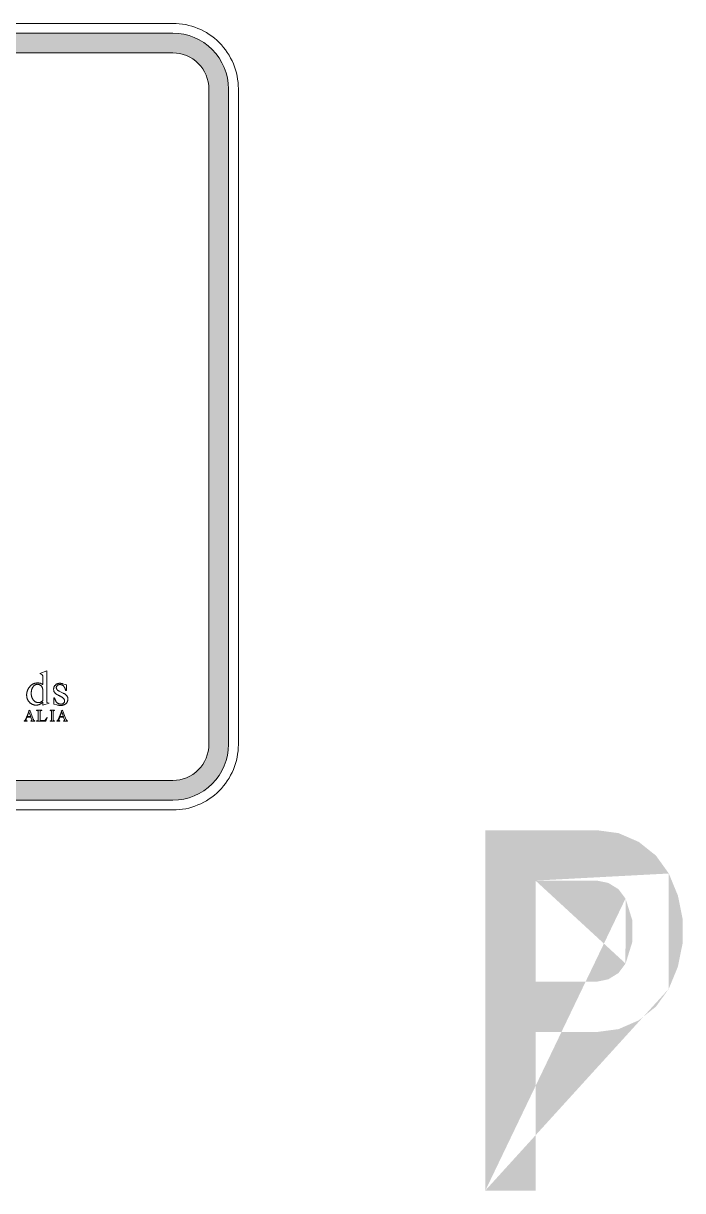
# Model space of a CAD drawing. Extents: x 144 to 1038, y -1303 to 267.
# Drawn here: x 308.6 to 409.2, y 88.7 to 266.8 of the extents above; entities that cross this region are included whole.
import ezdxf

# ---------------------------------------------------------------- set-up
doc = ezdxf.new("R2010")
doc.units = 0
doc.header["$LTSCALE"] = 100
for name, color, linetype in [('GREEN', 84, 'CONTINUOUS'), ('L18', 4, 'CONTINUOUS'), ('L25', 1, 'CONTINUOUS')]:
    doc.layers.add(name, color=color, linetype=linetype)
doc.layers.add('L35', color=3, linetype='CONTINUOUS', lineweight=18)

msp = doc.modelspace()

# ---------------------------------------------------------------- hatches: boundary and pattern name
at = {"layer": 'GREEN'}
h = msp.add_hatch(color=256, dxfattribs=at)
h.paths.add_polyline_path([(396.13, 136.05), (396.1, 136.05)], flags=16)
edge = h.paths.add_edge_path(flags=17)
edge.add_line((386.77, 120.63), (386.77, 136.05))
edge.add_line((386.77, 136.05), (396.13, 136.05))
edge.add_line((397.88, 135.69), (396.13, 136.05))
edge.add_line((397.88, 135.69), (399.43, 134.73))
edge.add_line((399.43, 134.73), (400.51, 133.29))
edge.add_line((400.51, 133.29), (401.52, 130.04))
edge.add_line((401.52, 130.04), (401.52, 126.64))
edge.add_line((401.52, 126.64), (400.51, 123.39))
edge.add_line((400.51, 123.39), (399.43, 121.95))
edge.add_line((399.43, 121.95), (397.88, 120.99))
edge.add_line((397.88, 120.99), (396.13, 120.63))
edge.add_line((396.13, 120.63), (386.77, 120.63))
h.paths.add_polyline_path([(396.1, 143.73), (396.13, 143.73)], flags=16)
edge = h.paths.add_edge_path()
edge.add_line((386.77, 88.75), (379.09, 88.75))
edge.add_line((379.09, 88.75), (379.09, 143.73))
edge.add_line((379.09, 143.73), (396.13, 143.73))
edge.add_line((399.43, 143.29), (396.13, 143.73))
edge.add_line((399.43, 143.29), (402.52, 141.95))
edge.add_line((402.52, 141.95), (405.15, 139.86))
edge.add_line((405.15, 139.86), (407.11, 137.13))
edge.add_line((407.11, 137.13), (408.5, 133.75))
edge.add_line((408.5, 133.75), (409.22, 130.17))
edge.add_line((409.22, 130.17), (409.22, 126.51))
edge.add_line((409.22, 126.51), (408.5, 122.93))
edge.add_line((408.5, 122.93), (407.11, 119.55))
edge.add_line((407.11, 119.55), (405.15, 116.82))
edge.add_line((405.15, 116.82), (402.52, 114.73))
edge.add_line((402.52, 114.73), (399.43, 113.39))
edge.add_line((399.43, 113.39), (396.13, 112.95))
edge.add_line((396.13, 112.95), (386.77, 112.95))
edge.add_line((386.77, 112.95), (386.77, 88.75))
edge = h.paths.add_edge_path()
edge.add_line((386.77, 136.05), (386.75, 136.05))
edge.add_line((400.51, 123.39), (400.49, 123.39))
edge.add_line((400.51, 133.29), (400.49, 133.29))
edge.add_line((379.09, 88.75), (379.07, 88.75))
edge.add_line((407.11, 119.55), (407.08, 119.55))
edge.add_line((407.11, 137.13), (407.08, 137.13))
h = msp.add_hatch(color=256, dxfattribs=at)
h.paths.add_polyline_path([(396.13, 136.05), (396.1, 136.05)], flags=16)
edge = h.paths.add_edge_path(flags=17)
edge.add_line((386.77, 120.63), (386.77, 136.05))
edge.add_line((386.77, 136.05), (396.13, 136.05))
edge.add_line((397.88, 135.69), (396.13, 136.05))
edge.add_line((397.88, 135.69), (399.43, 134.73))
edge.add_line((399.43, 134.73), (400.51, 133.29))
edge.add_line((400.51, 133.29), (401.52, 130.04))
edge.add_line((401.52, 130.04), (401.52, 126.64))
edge.add_line((401.52, 126.64), (400.51, 123.39))
edge.add_line((400.51, 123.39), (399.43, 121.95))
edge.add_line((399.43, 121.95), (397.88, 120.99))
edge.add_line((397.88, 120.99), (396.13, 120.63))
edge.add_line((396.13, 120.63), (386.77, 120.63))
h.paths.add_polyline_path([(396.1, 143.73), (396.13, 143.73)], flags=16)
edge = h.paths.add_edge_path()
edge.add_line((386.77, 88.75), (379.09, 88.75))
edge.add_line((379.09, 88.75), (379.09, 143.73))
edge.add_line((379.09, 143.73), (396.13, 143.73))
edge.add_line((399.43, 143.29), (396.13, 143.73))
edge.add_line((399.43, 143.29), (402.52, 141.95))
edge.add_line((402.52, 141.95), (405.15, 139.86))
edge.add_line((405.15, 139.86), (407.11, 137.13))
edge.add_line((407.11, 137.13), (408.5, 133.75))
edge.add_line((408.5, 133.75), (409.22, 130.17))
edge.add_line((409.22, 130.17), (409.22, 126.51))
edge.add_line((409.22, 126.51), (408.5, 122.93))
edge.add_line((408.5, 122.93), (407.11, 119.55))
edge.add_line((407.11, 119.55), (405.15, 116.82))
edge.add_line((405.15, 116.82), (402.52, 114.73))
edge.add_line((402.52, 114.73), (399.43, 113.39))
edge.add_line((399.43, 113.39), (396.13, 112.95))
edge.add_line((396.13, 112.95), (386.77, 112.95))
edge.add_line((386.77, 112.95), (386.77, 88.75))
edge = h.paths.add_edge_path()
edge.add_line((386.77, 136.05), (386.75, 136.05))
edge.add_line((400.51, 123.39), (400.49, 123.39))
edge.add_line((400.51, 133.29), (400.49, 133.29))
edge.add_line((379.09, 88.75), (379.07, 88.75))
edge.add_line((407.11, 119.55), (407.08, 119.55))
edge.add_line((407.11, 137.13), (407.08, 137.13))
at = {"layer": 'L25'}
h = msp.add_hatch(color=256, dxfattribs=at)
edge = h.paths.add_edge_path()
edge.add_line((181.38, 265.32), (331.38, 265.32))
edge.add_arc((331.38, 256.82), 8.5, 0, 90, ccw=False)
edge.add_line((339.88, 256.82), (339.88, 156.82))
edge.add_arc((331.38, 156.82), 8.5, -90, 0, ccw=False)
edge.add_line((331.38, 148.32), (181.38, 148.32))
edge.add_arc((181.38, 156.82), 8.5, 180, 270, ccw=False)
edge.add_line((172.88, 156.82), (172.88, 256.82))
edge.add_arc((181.38, 256.82), 8.5, 90, 180, ccw=False)
edge = h.paths.add_edge_path(flags=16)
edge.add_line((181.38, 262.32), (331.38, 262.32))
edge.add_arc((331.38, 256.82), 5.5, 0, 90, ccw=False)
edge.add_line((336.88, 256.82), (336.88, 156.82))
edge.add_arc((331.38, 156.82), 5.5, -90, 0, ccw=False)
edge.add_line((331.38, 151.32), (181.38, 151.32))
edge.add_arc((181.38, 156.82), 5.5, 180, 270, ccw=False)
edge.add_line((175.88, 156.82), (175.88, 256.82))
edge.add_arc((181.38, 256.82), 5.5, 90, 180, ccw=False)

# ---------------------------------------------------------------- linework, layer by layer
at = {"layer": 'L18', "lineweight": 0}
for points in [[(311.08, 167.64, -0.102516), (311.44, 167.44), (311.47, 167.4), (311.49, 167.35), (311.51, 167.29), (311.52, 167.27), (311.52, 167.24), (311.52, 167.21), (311.53, 167.17), (311.53, 167.13), (311.53, 167.08), (311.53, 167.03), (311.53, 166.98), (311.54, 166.91), (311.53, 166.76), (311.53, 166.68), (311.53, 166.61), (311.53, 166.53), (311.53, 165.94), (311.52, 165.94), (311.48, 165.98), (311.44, 166.01), (311.4, 166.04), (311.35, 166.06), (311.3, 166.09), (311.26, 166.11), (311.21, 166.13), (311.16, 166.15), (311.1, 166.16), (311.05, 166.18), (311, 166.19), (310.94, 166.19), (310.88, 166.2), (310.82, 166.2), (310.76, 166.2), (310.71, 166.2), (310.65, 166.2), (310.6, 166.2), (310.54, 166.19), (310.49, 166.18), (310.43, 166.17), (310.38, 166.16), (310.33, 166.15), (310.28, 166.14), (310.23, 166.12), (310.18, 166.1), (310.13, 166.08), (310.08, 166.06), (310.04, 166.04), (309.99, 166.02), (309.95, 165.99), (309.9, 165.96), (309.86, 165.93), (309.81, 165.9), (309.77, 165.87), (309.73, 165.83), (309.69, 165.8), (309.65, 165.76), (309.61, 165.72), (309.57, 165.68), (309.54, 165.64), (309.52, 165.61), (309.48, 165.57), (309.45, 165.52), (309.42, 165.48), (309.39, 165.43), (309.36, 165.39), (309.33, 165.35), (309.31, 165.3), (309.28, 165.25), (309.26, 165.21), (309.23, 165.16), (309.21, 165.11), (309.19, 165.07), (309.18, 165.02), (309.16, 164.97), (309.14, 164.92), (309.13, 164.88), (309.12, 164.83), (309.11, 164.78), (309.09, 164.73), (309.09, 164.68), (309.08, 164.63), (309.07, 164.58), (309.07, 164.53), (309.06, 164.48), (309.06, 164.43), (309.06, 164.38), (309.06, 164.32), (309.06, 164.26), (309.07, 164.21), (309.07, 164.15), (309.08, 164.1), (309.09, 164.05), (309.1, 164), (309.11, 163.95), (309.12, 163.9), (309.14, 163.85), (309.15, 163.8), (309.17, 163.75), (309.19, 163.7), (309.21, 163.66), (309.23, 163.61), (309.25, 163.57), (309.28, 163.53), (309.3, 163.49), (309.33, 163.44), (309.36, 163.4), (309.39, 163.36), (309.42, 163.33), (309.46, 163.29), (309.49, 163.25), (309.52, 163.22), (309.57, 163.18), (309.61, 163.14), (309.65, 163.11), (309.7, 163.07), (309.74, 163.04), (309.79, 163.01), (309.83, 162.98), (309.88, 162.96), (309.93, 162.93), (309.98, 162.91), (310.03, 162.89), (310.08, 162.88), (310.13, 162.86), (310.18, 162.85), (310.23, 162.84), (310.28, 162.83), (310.33, 162.82), (310.39, 162.82), (310.44, 162.81), (310.5, 162.81), (310.54, 162.81), (310.59, 162.81), (310.65, 162.82), (310.71, 162.83), (310.76, 162.84), (310.82, 162.85), (310.87, 162.86), (310.92, 162.88), (310.98, 162.9), (311.03, 162.92), (311.04, 162.92), (311.08, 162.94), (311.12, 162.97), (311.17, 162.99), (311.21, 163.02), (311.26, 163.05), (311.3, 163.08), (311.35, 163.11), (311.39, 163.15), (311.44, 163.19), (311.48, 163.23), (311.53, 163.27), (311.53, 162.81), (312.5, 163.12), (312.16, 163.24), (312.16, 168.07)], [(312.17, 160.92), (312.12, 160.92, -0.210234), (311.76, 160.46), (311.74, 160.46), (311.72, 160.46), (311.7, 160.46), (311.68, 160.45), (311.66, 160.45), (311.63, 160.45), (311.6, 160.45), (311.57, 160.45), (311.54, 160.45), (311.51, 160.45), (311.38, 160.45), (311.35, 160.45), (311.31, 160.45), (311.28, 160.45), (311.25, 160.45), (311.23, 160.45), (311.21, 160.45), (311.19, 160.45), (311.18, 160.46), (311.17, 160.46), (311.15, 160.47), (311.13, 160.48), (311.12, 160.5), (311.11, 160.5), (311.11, 160.52), (311.1, 160.53), (311.1, 160.56), (311.1, 160.58), (311.1, 160.61), (311.1, 160.63), (311.1, 161.71), (311.1, 161.73), (311.1, 161.76), (311.1, 161.79), (311.1, 161.82), (311.1, 161.84), (311.11, 161.86), (311.11, 161.87), (311.11, 161.89), (311.12, 161.9), (311.12, 161.91), (311.14, 161.92), (311.15, 161.94), (311.17, 161.95), (311.2, 161.96), (311.21, 161.97), (311.22, 161.97), (311.24, 161.98), (311.26, 161.98), (311.28, 161.98), (311.31, 161.98), (311.34, 161.99), (311.37, 161.99), (311.4, 161.99), (311.4, 162.03), (310.58, 162.03), (310.58, 161.99), (310.65, 161.99), (310.66, 161.99), (310.68, 161.98), (310.71, 161.98), (310.73, 161.98), (310.75, 161.97), (310.77, 161.96), (310.79, 161.95), (310.8, 161.93), (310.8, 161.93), (310.81, 161.92), (310.82, 161.91), (310.82, 161.89), (310.83, 161.87), (310.83, 161.85), (310.84, 161.83), (310.84, 161.8), (310.84, 161.77), (310.84, 161.74), (310.84, 160.68), (310.84, 160.66), (310.84, 160.63), (310.84, 160.61), (310.84, 160.58), (310.83, 160.56), (310.83, 160.54), (310.82, 160.52), (310.82, 160.51), (310.81, 160.5), (310.81, 160.5), (310.8, 160.48), (310.78, 160.47), (310.76, 160.46), (310.74, 160.45), (310.72, 160.44), (310.7, 160.44), (310.68, 160.43), (310.65, 160.43), (310.58, 160.43), (310.58, 160.39), (311.98, 160.39)]]:
    msp.add_lwpolyline(points, format="xyb", close=True, dxfattribs=at)
for points in [[(311.03, 165.92), (311.09, 165.89), (311.13, 165.86), (311.18, 165.83), (311.22, 165.8), (311.26, 165.77), (311.29, 165.73), (311.33, 165.69), (311.36, 165.64), (311.39, 165.59), (311.41, 165.56), (311.43, 165.51), (311.46, 165.47), (311.47, 165.42), (311.49, 165.37), (311.5, 165.32), (311.51, 165.27), (311.52, 165.21), (311.53, 165.16), (311.53, 163.51), (311.53, 163.51), (311.48, 163.47), (311.43, 163.43), (311.39, 163.39), (311.34, 163.36), (311.29, 163.33), (311.24, 163.3), (311.2, 163.27), (311.15, 163.25), (311.1, 163.24), (311.05, 163.22), (311, 163.21), (310.95, 163.2), (310.9, 163.2), (310.85, 163.2), (310.85, 163.2), (310.8, 163.2), (310.75, 163.2), (310.7, 163.21), (310.65, 163.22), (310.6, 163.23), (310.55, 163.25), (310.5, 163.27), (310.46, 163.29), (310.41, 163.32), (310.36, 163.34), (310.32, 163.37), (310.27, 163.41), (310.23, 163.45), (310.19, 163.48), (310.14, 163.53), (310.1, 163.57), (310.09, 163.59), (310.06, 163.62), (310.03, 163.66), (310.01, 163.7), (309.98, 163.73), (309.96, 163.77), (309.94, 163.81), (309.91, 163.86), (309.9, 163.9), (309.88, 163.95), (309.86, 163.99), (309.85, 164.04), (309.83, 164.09), (309.82, 164.14), (309.81, 164.19), (309.8, 164.24), (309.79, 164.3), (309.78, 164.35), (309.77, 164.41), (309.77, 164.47), (309.77, 164.53), (309.77, 164.59), (309.76, 164.65), (309.76, 164.67), (309.77, 164.73), (309.77, 164.79), (309.77, 164.85), (309.78, 164.91), (309.78, 164.96), (309.79, 165.02), (309.8, 165.07), (309.81, 165.12), (309.82, 165.17), (309.84, 165.22), (309.85, 165.27), (309.87, 165.32), (309.89, 165.36), (309.91, 165.41), (309.93, 165.45), (309.95, 165.49), (309.97, 165.53), (310, 165.57), (310.03, 165.61), (310.05, 165.64), (310.08, 165.68), (310.11, 165.71), (310.14, 165.74), (310.18, 165.78), (310.23, 165.81), (310.27, 165.85), (310.32, 165.88), (310.36, 165.9), (310.41, 165.93), (310.46, 165.94), (310.51, 165.96), (310.56, 165.97), (310.61, 165.98), (310.66, 165.99), (310.72, 165.99), (310.76, 165.99), (310.82, 165.98), (310.87, 165.97), (310.92, 165.96), (310.98, 165.94)], [(314.3, 162.97), (314.28, 162.97), (314.22, 162.97), (314.17, 162.98), (314.12, 162.99), (314.07, 163), (314.02, 163.02), (313.97, 163.03), (313.92, 163.06), (313.87, 163.08), (313.82, 163.11), (313.77, 163.14), (313.73, 163.18), (313.68, 163.22), (313.68, 163.22), (313.64, 163.26), (313.61, 163.29), (313.57, 163.33), (313.54, 163.37), (313.52, 163.41), (313.49, 163.46), (313.46, 163.51), (313.44, 163.55), (313.41, 163.6), (313.39, 163.66), (313.37, 163.71), (313.36, 163.77), (313.34, 163.83), (313.32, 163.89), (313.31, 163.95), (313.19, 163.95), (313.19, 162.98), (313.69, 162.85), (313.75, 162.83), (313.81, 162.82), (313.87, 162.81), (313.93, 162.8), (313.98, 162.79), (314.04, 162.78), (314.09, 162.77), (314.14, 162.77), (314.19, 162.77), (314.24, 162.76), (314.29, 162.76), (314.32, 162.76), (314.38, 162.77), (314.43, 162.77), (314.49, 162.78), (314.54, 162.79), (314.59, 162.8), (314.65, 162.82), (314.7, 162.84), (314.75, 162.86), (314.8, 162.88), (314.85, 162.9), (314.89, 162.93), (314.94, 162.96), (314.99, 163), (315.03, 163.03), (315.07, 163.06), (315.11, 163.1), (315.14, 163.14), (315.18, 163.18), (315.21, 163.22), (315.24, 163.26), (315.26, 163.31), (315.29, 163.36), (315.31, 163.41), (315.32, 163.46), (315.34, 163.51), (315.35, 163.56), (315.35, 163.62), (315.36, 163.67), (315.36, 163.73), (315.36, 163.78), (315.36, 163.82), (315.35, 163.87), (315.34, 163.92), (315.33, 163.96), (315.31, 164.01), (315.3, 164.05), (315.28, 164.1), (315.25, 164.14), (315.23, 164.18), (315.2, 164.22), (315.17, 164.26), (315.14, 164.3), (315.1, 164.34), (315.06, 164.38), (315.02, 164.41), (314.98, 164.45), (314.93, 164.48), (314.88, 164.52), (314.83, 164.55), (314.77, 164.58), (314.71, 164.61), (314.65, 164.64), (314.14, 164.89), (314.1, 164.91), (314.04, 164.95), (313.98, 164.98), (313.92, 165.01), (313.88, 165.04), (313.83, 165.07), (313.79, 165.11), (313.76, 165.14), (313.73, 165.17), (313.7, 165.2), (313.69, 165.22), (313.66, 165.26), (313.63, 165.31), (313.62, 165.36), (313.6, 165.42), (313.59, 165.47), (313.59, 165.53), (313.59, 165.54), (313.6, 165.59), (313.61, 165.64), (313.63, 165.68), (313.66, 165.73), (313.7, 165.77), (313.74, 165.82), (313.77, 165.84), (313.81, 165.87), (313.86, 165.89), (313.91, 165.91), (313.96, 165.93), (314.02, 165.94), (314.07, 165.94), (314.14, 165.95), (314.16, 165.95), (314.22, 165.94), (314.28, 165.94), (314.34, 165.93), (314.39, 165.91), (314.44, 165.9), (314.49, 165.88), (314.54, 165.85), (314.58, 165.82), (314.63, 165.79), (314.67, 165.76), (314.67, 165.76), (314.7, 165.73), (314.73, 165.7), (314.75, 165.66), (314.78, 165.62), (314.81, 165.58), (314.83, 165.54), (314.86, 165.49), (314.88, 165.44), (314.9, 165.38), (314.92, 165.33), (314.95, 165.27), (314.97, 165.2), (314.99, 165.13), (315, 165.06), (315.12, 165.06), (315.12, 165.93), (314.52, 166.09), (314.46, 166.11), (314.41, 166.12), (314.35, 166.13), (314.3, 166.14), (314.25, 166.15), (314.2, 166.15), (314.15, 166.15), (314.09, 166.15), (314.03, 166.15), (313.97, 166.14), (313.92, 166.13), (313.86, 166.12), (313.81, 166.1), (313.76, 166.09), (313.71, 166.07), (313.66, 166.04), (313.62, 166.02), (313.58, 165.99), (313.53, 165.96), (313.49, 165.92), (313.45, 165.89), (313.44, 165.87), (313.4, 165.83), (313.36, 165.79), (313.33, 165.74), (313.3, 165.7), (313.28, 165.65), (313.25, 165.6), (313.23, 165.55), (313.22, 165.5), (313.2, 165.45), (313.19, 165.4), (313.19, 165.34), (313.18, 165.29), (313.18, 165.23), (313.18, 165.18), (313.19, 165.12), (313.19, 165.07), (313.2, 165.01), (313.22, 164.96), (313.23, 164.91), (313.26, 164.86), (313.28, 164.81), (313.31, 164.77), (313.34, 164.72), (313.35, 164.71), (313.37, 164.68), (313.4, 164.65), (313.43, 164.62), (313.47, 164.59), (313.51, 164.56), (313.55, 164.53), (313.59, 164.5), (313.64, 164.47), (313.69, 164.44), (313.75, 164.41), (313.81, 164.37), (313.87, 164.34), (313.93, 164.31), (314, 164.27), (314.01, 164.26), (314.08, 164.23), (314.15, 164.19), (314.21, 164.16), (314.27, 164.13), (314.33, 164.1), (314.38, 164.07), (314.43, 164.04), (314.47, 164.01), (314.52, 163.98), (314.55, 163.95), (314.59, 163.93), (314.62, 163.9), (314.65, 163.88), (314.68, 163.86), (314.69, 163.85), (314.72, 163.8), (314.76, 163.76), (314.78, 163.72), (314.8, 163.67), (314.82, 163.62), (314.83, 163.56), (314.84, 163.51), (314.84, 163.45), (314.84, 163.4), (314.83, 163.34), (314.82, 163.29), (314.8, 163.24), (314.77, 163.2), (314.73, 163.15), (314.69, 163.11), (314.66, 163.08), (314.62, 163.05), (314.57, 163.03), (314.52, 163.01), (314.47, 162.99), (314.42, 162.98), (314.36, 162.97)], [(309.33, 161.9), (309.37, 161.82), (308.93, 160.72), (308.92, 160.7), (308.91, 160.67), (308.9, 160.65), (308.89, 160.62), (308.88, 160.6), (308.87, 160.58), (308.86, 160.56), (308.85, 160.54), (308.84, 160.53), (308.83, 160.51), (308.82, 160.5), (308.81, 160.49), (308.8, 160.48), (308.79, 160.47), (308.78, 160.47), (308.76, 160.46), (308.74, 160.45), (308.72, 160.44), (308.7, 160.44), (308.67, 160.43), (308.67, 160.39), (309.15, 160.39), (309.15, 160.43), (309.13, 160.43), (309.11, 160.44), (309.08, 160.44), (309.06, 160.44), (309.04, 160.45), (309.02, 160.46), (309.01, 160.46), (309, 160.47), (308.99, 160.48), (308.97, 160.5), (308.96, 160.51), (308.96, 160.53), (308.96, 160.55), (308.97, 160.56), (308.97, 160.58), (308.97, 160.6), (308.98, 160.63), (308.99, 160.65), (309, 160.68), (309.13, 161), (309.71, 161), (309.81, 160.7), (309.81, 160.7), (309.82, 160.67), (309.83, 160.65), (309.84, 160.62), (309.84, 160.6), (309.85, 160.58), (309.85, 160.56), (309.86, 160.55), (309.86, 160.53), (309.85, 160.52), (309.85, 160.5), (309.84, 160.48), (309.82, 160.46), (309.82, 160.46), (309.8, 160.45), (309.79, 160.45), (309.77, 160.44), (309.75, 160.44), (309.72, 160.43), (309.69, 160.43), (309.69, 160.39), (310.32, 160.39), (310.32, 160.43), (310.3, 160.43), (310.28, 160.44), (310.26, 160.44), (310.24, 160.45), (310.22, 160.46), (310.2, 160.46), (310.19, 160.48), (310.17, 160.49), (310.17, 160.49), (310.16, 160.5), (310.15, 160.51), (310.14, 160.53), (310.13, 160.54), (310.12, 160.56), (310.1, 160.58), (310.09, 160.6), (310.08, 160.62), (310.07, 160.65), (310.06, 160.67), (310.05, 160.7), (309.52, 162.07)], [(314.32, 161.9), (314.37, 161.82), (313.93, 160.72), (313.92, 160.7), (313.91, 160.67), (313.9, 160.65), (313.89, 160.62), (313.88, 160.6), (313.86, 160.58), (313.85, 160.56), (313.84, 160.54), (313.83, 160.53), (313.82, 160.51), (313.81, 160.5), (313.8, 160.49), (313.79, 160.48), (313.79, 160.47), (313.78, 160.47), (313.76, 160.46), (313.74, 160.45), (313.72, 160.44), (313.69, 160.44), (313.66, 160.43), (313.66, 160.39), (314.14, 160.39), (314.14, 160.43), (314.13, 160.43), (314.1, 160.44), (314.08, 160.44), (314.06, 160.44), (314.04, 160.45), (314.02, 160.46), (314.01, 160.46), (314, 160.47), (313.98, 160.48), (313.97, 160.5), (313.96, 160.51), (313.96, 160.53), (313.96, 160.55), (313.96, 160.56), (313.97, 160.58), (313.97, 160.6), (313.98, 160.63), (313.99, 160.65), (314, 160.68), (314.13, 161), (314.71, 161), (314.81, 160.7), (314.81, 160.7), (314.82, 160.67), (314.83, 160.65), (314.84, 160.62), (314.84, 160.6), (314.85, 160.58), (314.85, 160.56), (314.85, 160.55), (314.85, 160.53), (314.85, 160.52), (314.85, 160.5), (314.84, 160.48), (314.82, 160.46), (314.82, 160.46), (314.8, 160.45), (314.79, 160.45), (314.77, 160.44), (314.74, 160.44), (314.72, 160.43), (314.69, 160.43), (314.69, 160.39), (315.32, 160.39), (315.32, 160.43), (315.3, 160.43), (315.28, 160.44), (315.25, 160.44), (315.23, 160.45), (315.22, 160.46), (315.2, 160.46), (315.18, 160.48), (315.17, 160.49), (315.16, 160.49), (315.15, 160.5), (315.14, 160.51), (315.13, 160.53), (315.12, 160.54), (315.11, 160.56), (315.1, 160.58), (315.09, 160.6), (315.08, 160.62), (315.07, 160.65), (315.06, 160.67), (315.05, 160.7), (314.51, 162.07)], [(309.41, 161.75), (309.68, 161.06), (309.15, 161.06)], [(314.41, 161.75), (314.68, 161.06), (314.14, 161.06)]]:
    msp.add_lwpolyline(points, close=True, dxfattribs=at)
msp.add_lwpolyline([(313.33, 162.03), (312.64, 162.03), (312.64, 161.99), (312.7, 161.99), (312.7, 161.99), (312.72, 161.99), (312.74, 161.98), (312.75, 161.98), (312.77, 161.97), (312.79, 161.97), (312.81, 161.96), (312.82, 161.95), (312.84, 161.93), (312.85, 161.92), (312.85, 161.91), (312.86, 161.9), (312.86, 161.89), (312.86, 161.87), (312.87, 161.86), (312.87, 161.84), (312.87, 161.82), (312.87, 161.79), (312.87, 161.77), (312.87, 161.74), (312.87, 160.68), (312.87, 160.68), (312.87, 160.65), (312.87, 160.62), (312.87, 160.6), (312.87, 160.58), (312.86, 160.56), (312.86, 160.54), (312.86, 160.52), (312.85, 160.51), (312.85, 160.5), (312.84, 160.49), (312.83, 160.48), (312.82, 160.47), (312.81, 160.46), (312.79, 160.45), (312.78, 160.44), (312.76, 160.44), (312.74, 160.43), (312.72, 160.43), (312.7, 160.43), (312.64, 160.43), (312.64, 160.39), (313.33, 160.39), (313.33, 160.43), (313.27, 160.43), (313.27, 160.43), (313.25, 160.43), (313.23, 160.43), (313.21, 160.44), (313.19, 160.44), (313.18, 160.45), (313.16, 160.46), (313.14, 160.47), (313.13, 160.48), (313.12, 160.5), (313.11, 160.51), (313.11, 160.52), (313.11, 160.53), (313.1, 160.55), (313.1, 160.56), (313.1, 160.58), (313.1, 160.6), (313.1, 160.62), (313.1, 160.65), (313.1, 160.68), (313.1, 161.74), (313.1, 161.74), (313.1, 161.77), (313.1, 161.8), (313.1, 161.82), (313.1, 161.84), (313.1, 161.86), (313.11, 161.88), (313.11, 161.89), (313.11, 161.91), (313.12, 161.92), (313.13, 161.93), (313.13, 161.94), (313.15, 161.95), (313.16, 161.96), (313.17, 161.97), (313.19, 161.97), (313.21, 161.98), (313.23, 161.98), (313.25, 161.99), (313.27, 161.99), (313.33, 161.99), (313.33, 162.03)], dxfattribs=at)
at = {"layer": 'L35'}
for points in [[(181.38, 266.82), (331.38, 266.82, -0.414214), (341.38, 256.82), (341.38, 156.82, -0.414214), (331.38, 146.82), (181.38, 146.82, -0.414214), (171.38, 156.82), (171.38, 256.82, -0.414214)], [(181.38, 265.32), (331.38, 265.32, -0.414214), (339.88, 256.82), (339.88, 156.82, -0.414214), (331.38, 148.32), (181.38, 148.32, -0.414214), (172.88, 156.82), (172.88, 256.82, -0.414214)], [(181.38, 262.32), (331.38, 262.32, -0.414214), (336.88, 256.82), (336.88, 156.82, -0.414214), (331.38, 151.32), (181.38, 151.32, -0.414214), (175.88, 156.82), (175.88, 256.82, -0.414214)]]:
    msp.add_lwpolyline(points, format="xyb", close=True, dxfattribs=at)

doc.saveas('drawing.dxf')
